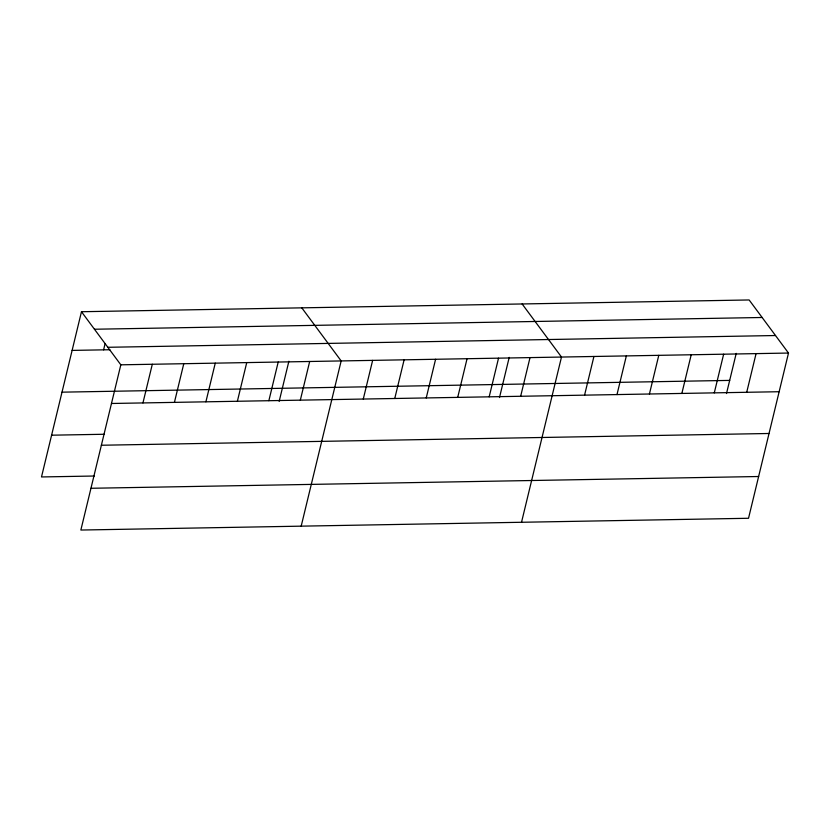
<?xml version="1.0" encoding="UTF-8"?>
<svg xmlns="http://www.w3.org/2000/svg" width="830" height="830" viewBox="0 0 830 830"><rect width="100%" height="100%" fill="white"/><g stroke="black" fill="none" stroke-linecap="round" stroke-linejoin="round"><path stroke-width="1.25" d="M81.475 311.727L120.827 364.816L80.863 530.038L748.525 518.273L788.5 353.051L749.137 299.962L81.475 311.727L41.5 476.949L94.381 476.015M103.594 349.845L105.099 343.61M142.947 402.934L152.305 364.256M174.425 402.374L183.783 363.706M205.902 401.824L215.261 363.146M237.38 401.264L246.738 362.596M268.858 400.714L278.206 362.036M279.16 401.43L288.882 361.257M300.325 400.164L309.683 361.486M301.186 526.158L341.161 360.925L301.798 307.847M363.281 399.054L372.639 360.376M394.758 398.493L404.117 359.826M426.236 397.944L435.594 359.265M457.714 397.383L467.062 358.716M489.181 396.833L498.54 358.155M499.494 397.549L509.215 357.377M520.659 396.273L530.017 357.606M521.52 522.278L561.495 357.045L522.132 303.967M584.569 395.153L593.927 356.475M616.991 394.582L626.349 355.904M649.423 394.011L658.781 355.333M681.855 393.441L691.214 354.763M714.288 392.87L723.646 354.192M726.499 393.545L736.22 353.373M746.71 392.3L756.068 353.622M94.464 329.24L762.127 317.485M107.848 347.293L775.511 335.528M72.117 350.405L109.882 349.731M120.827 364.816L788.5 353.051M62.011 392.165L729.684 380.399M111.479 403.484L779.142 391.719M51.605 435.19L104.487 434.256M101.374 445.243L769.037 433.488M90.968 488.279L758.63 476.513"/></g></svg>
